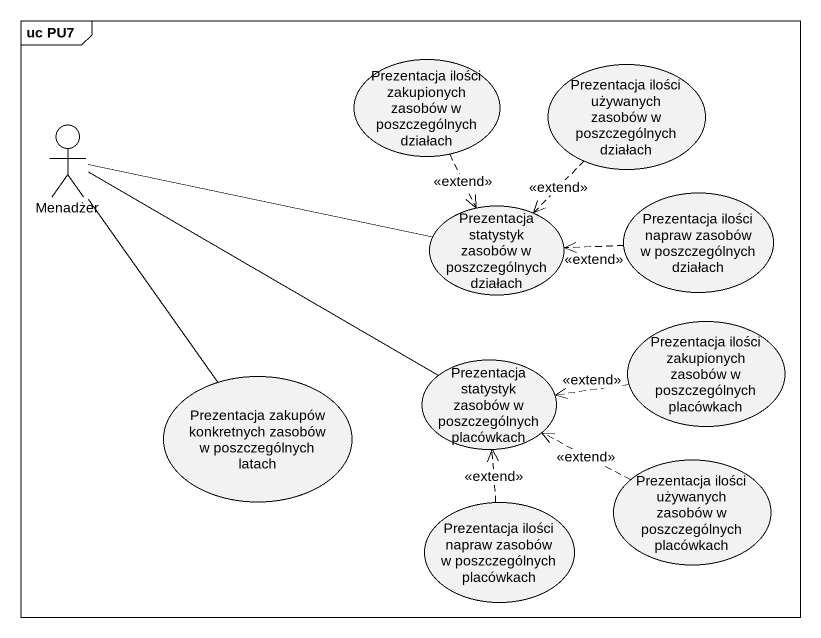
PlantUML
@startuml
mainframe uc PU7
usecase "Prezentacja ilości zakupionych zasobów w poszczególnych działach" as Prezentacja_ilości
usecase "Prezentacja ilości używanych zasobów w poszczególnych działach" as Prezentacja_ilości_2
actor Menadżer
usecase "Prezentacja statystyk zasobów w poszczególnych działach" as Prezentacja_statystyk
usecase "Prezentacja ilości napraw zasobów w poszczególnych działach" as Prezentacja_ilości_napraw
usecase "Prezentacja statystyk zasobów w poszczególnych placówkach" as Prezentacja_statystyk_2
usecase "Prezentacja ilości zakupionych zasobów w poszczególnych placówkach" as Prezentacja_ilości_3
usecase "Prezentacja zakupów konkretnych zasobów w poszczególnych latach" as Prezentacja_zakupów
usecase "Prezentacja ilości używanych zasobów w poszczególnych placówkach" as Prezentacja_ilości_4
usecase "Prezentacja ilości napraw zasobów w poszczególnych placówkach" as Prezentacja_ilości_napraw_2
Prezentacja_ilości ..> Prezentacja_statystyk : <<extend>>
Prezentacja_ilości_2 ..> Prezentacja_statystyk : <<extend>>
Menadżer -right- Prezentacja_statystyk
Menadżer -right- Prezentacja_statystyk_2
Menadżer -- Prezentacja_zakupów
Prezentacja_ilości_napraw .left.> Prezentacja_statystyk : <<extend>>
Prezentacja_ilości_3 .left.> Prezentacja_statystyk_2 : <<extend>>
Prezentacja_ilości_4 .left.> Prezentacja_statystyk_2 : <<extend>>
Prezentacja_ilości_napraw_2 .up.> Prezentacja_statystyk_2 : <<extend>>
@enduml
